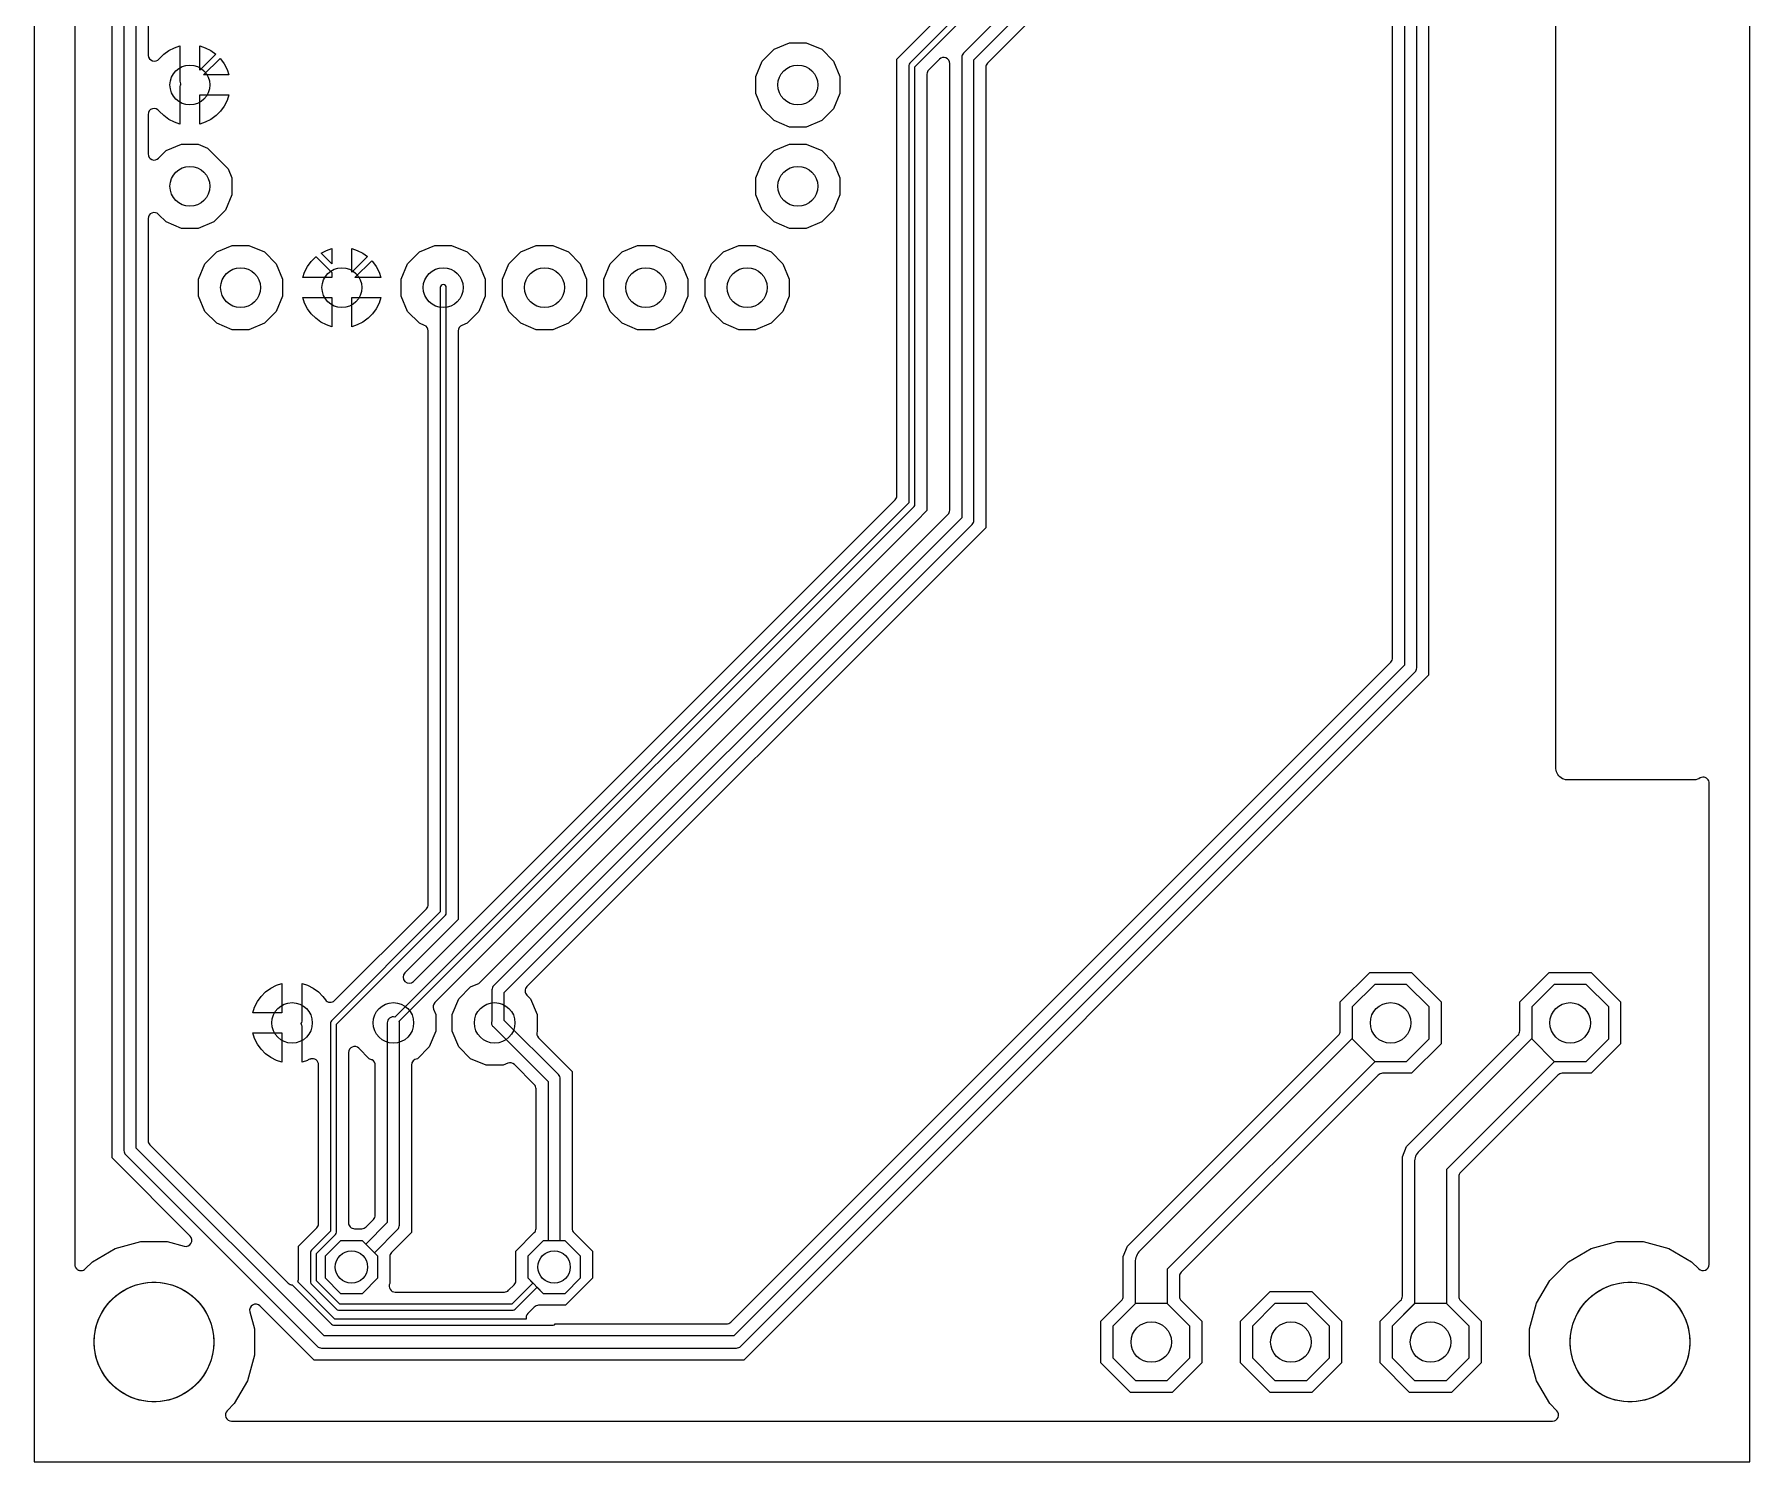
# Model space of a CAD drawing. Header units: millimetres. Extents: x 0 to 43, y 0 to 78.
# Drawn here: x 0 to 43, y 0 to 35.78 of the extents above; entities that cross this region are included whole.
import ezdxf

# ---------------------------------------------------------------- set-up
doc = ezdxf.new("R2010")
doc.units = ezdxf.units.MM

msp = doc.modelspace()

# ---------------------------------------------------------------- linework, layer by layer
at = {"layer": '16_copper'}
for points in [[(29.718, 40.878), (23.897, 35.057, 0.198912), (23.852, 34.949), (23.852, 23.413), (12.349, 11.909, 0.414218), (12.349, 11.693), (12.44, 11.602), (12.602, 11.211), (12.602, 10.788, 0.263113), (12.637, 10.628), (13.482, 9.782), (13.482, 5.849, 0.198912), (13.527, 5.741), (13.99, 5.278), (13.99, 4.598), (13.312, 3.92), (12.64, 3.92, 0.198912), (12.532, 3.875), (12.37, 3.713, 0.248633), (12.328, 3.576), (7.532, 3.576), (6.602, 4.506, 0.135672), (6.624, 4.584), (6.624, 5.406), (7.079, 5.861, 0.198912), (7.124, 5.969), (7.124, 9.949, 0.490281), (6.933, 10.097), (6.925, 10.094, 0.122093), (6.85, 10.058), (6.714, 10.014), (6.714, 10.898, 0.133705), (6.692, 10.975), (6.687, 10.985, 0.189356), (6.714, 11.102), (6.714, 11.986), (6.85, 11.942), (6.992, 11.869), (7.122, 11.775), (7.235, 11.662), (7.296, 11.578, 0.46101), (7.527, 11.559), (9.829, 13.861, 0.198912), (9.874, 13.969), (9.874, 28.343, 0.303351), (9.78, 28.484), (9.653, 28.536), (9.356, 28.833), (9.196, 29.22), (9.196, 29.64), (9.356, 30.027), (9.653, 30.324), (10.04, 30.484), (10.46, 30.484), (10.847, 30.324), (11.144, 30.027), (11.304, 29.64), (11.304, 29.22), (11.144, 28.833), (10.847, 28.536), (10.72, 28.484, 0.303351), (10.626, 28.343), (10.626, 13.594), (9.29, 12.258, 0.995417), (9.509, 12.041), (21.579, 24.111, 0.198912), (21.624, 24.219), (21.624, 35.156), (29.104, 42.636, 0.198912)], [(29.449, 42.557), (21.946, 35.054, 0.198912), (21.924, 35), (21.924, 24.032), (9.039, 11.147, 0.492226), (8.848, 11), (8.848, 5.993), (8.309, 5.455), (8.224, 5.54), (7.676, 5.54), (7.29, 5.154), (7.29, 4.606), (7.676, 4.22), (8.224, 4.22), (8.61, 4.606), (8.61, 5.154), (8.525, 5.239), (9.108, 5.822, 0.198912), (9.152, 5.93), (9.152, 11, 0.06494), (9.147, 11.039), (22.054, 23.946, 0.198912), (22.076, 24), (22.076, 34.968), (29.579, 42.471, 0.198912)], [(29.467, 41.483), (23.292, 35.308, 0.198912), (23.248, 35.2), (23.248, 23.663), (11.517, 11.933, 0.198912), (11.473, 11.825), (11.473, 11.035, 0.442297), (11.504, 10.909), (11.507, 10.904), (11.517, 10.892), (12.878, 9.532), (12.878, 5.54), (12.756, 5.54), (12.37, 5.154), (12.37, 4.606), (12.497, 4.479), (11.968, 3.951), (7.657, 3.951), (7.076, 4.532), (7.076, 5.218), (7.554, 5.696, 0.198912), (7.576, 5.75), (7.576, 10.968), (10.304, 13.696, 0.198912), (10.326, 13.75), (10.326, 29.43, 1), (10.174, 29.43), (10.174, 13.782), (7.446, 11.054, 0.198912), (7.424, 11), (7.424, 5.782), (6.946, 5.304, 0.198912), (6.924, 5.25), (6.924, 4.5, 0.198912), (6.946, 4.446), (7.571, 3.821, 0.198912), (7.625, 3.799), (12, 3.799, 0.198912), (12.054, 3.821), (12.604, 4.372), (12.756, 4.22), (13.304, 4.22), (13.69, 4.606), (13.69, 5.154), (13.304, 5.54), (13.182, 5.54), (13.182, 9.595, 0.198912), (13.138, 9.703), (11.777, 11.063), (11.777, 11.762), (23.508, 23.492, 0.198912), (23.552, 23.6), (23.552, 35.137), (29.638, 41.223)], [(1.016, 39.976), (1.016, 4.942), (1.016, 4.94), (1.016, 4.938), (1.018, 4.925), (1.019, 4.911), (1.02, 4.91), (1.02, 4.908), (1.024, 4.895), (1.028, 4.882), (1.029, 4.88), (1.03, 4.879), (1.037, 4.867), (1.043, 4.855), (1.045, 4.854), (1.046, 4.852), (1.055, 4.842), (1.063, 4.832), (1.065, 4.83), (1.066, 4.829), (1.077, 4.821), (1.088, 4.813), (1.089, 4.812), (1.091, 4.811), (1.103, 4.805), (1.115, 4.799), (1.117, 4.799), (1.119, 4.798), (1.132, 4.795), (1.145, 4.791), (1.147, 4.791), (1.149, 4.791), (1.163, 4.791), (1.176, 4.79), (1.178, 4.79, 0.182726), (1.276, 4.834), (1.455, 5.013), (2.029, 5.345), (2.669, 5.516), (3.331, 5.516), (3.756, 5.402, 0.767327), (3.903, 5.657), (1.948, 7.613), (1.948, 39.349, 0.198912)], [(2.248, 39.537), (2.248, 7.8, 0.198912), (2.292, 7.692), (7.092, 2.892, 0.198912), (7.2, 2.848), (17.6, 2.848, 0.198912), (17.708, 2.892), (34.608, 19.792, 0.198912), (34.652, 19.9), (34.652, 37.035)], [(34.952, 36.6), (34.952, 19.713), (17.787, 2.548), (7.013, 2.548), (5.657, 3.903, 0.767327), (5.402, 3.756), (5.516, 3.331), (5.516, 2.669), (5.345, 2.029), (5.013, 1.455), (4.834, 1.276, 0.668179), (4.942, 1.016), (38.058, 1.016), (38.06, 1.016, 0.663674), (38.166, 1.276), (37.987, 1.455), (37.655, 2.029), (37.484, 2.669), (37.484, 3.331), (37.655, 3.971), (37.987, 4.545), (38.455, 5.013), (39.029, 5.345), (39.669, 5.516), (40.331, 5.516), (40.971, 5.345), (41.545, 5.013), (41.724, 4.834, 0.668179), (41.984, 4.942), (41.984, 17.006, 0.423879), (41.827, 17.158), (41.824, 17.158, 0.10417), (41.755, 17.138), (41.726, 17.121), (41.689, 17.106), (41.651, 17.095), (41.612, 17.09), (38.42, 17.09), (38.381, 17.095), (38.343, 17.106), (38.307, 17.121), (38.273, 17.14), (38.241, 17.164), (38.214, 17.192), (38.19, 17.223), (38.17, 17.257), (38.155, 17.294), (38.145, 17.332), (38.14, 17.371), (38.14, 38.812)], [(2.852, 36.239), (2.852, 35.252, 0.665764), (3.131, 35.167), (3.243, 35.279), (3.372, 35.372), (3.513, 35.444), (3.65, 35.489), (3.65, 34.608, 0.114285), (3.666, 34.541), (3.672, 34.531, 0.186036), (3.65, 34.412), (3.65, 33.531), (3.513, 33.576), (3.372, 33.648), (3.243, 33.741), (3.131, 33.853, 0.73969), (2.852, 33.768), (2.852, 32.781, 0.668179), (3.113, 32.673), (3.303, 32.864), (3.69, 33.024), (4.11, 33.024), (4.338, 32.93), (4.86, 32.408), (4.954, 32.18), (4.954, 31.76), (4.794, 31.373), (4.497, 31.076), (4.11, 30.916), (3.69, 30.916), (3.303, 31.076), (3.113, 31.267, 0.668179), (2.852, 31.159), (2.852, 8.051, 0.198912), (2.897, 7.943), (6.364, 4.476, 0.104777), (6.417, 4.442), (6.418, 4.441, 0.101256), (6.46, 4.433), (7.446, 3.446, 0.198912), (7.5, 3.424), (13, 3.424), (13.008, 3.425, 0.199969), (13.06, 3.452), (17.349, 3.452, 0.198912), (17.457, 3.497), (34.003, 20.043, 0.198912), (34.048, 20.151), (34.048, 36.6, 0.198912)]]:
    msp.add_lwpolyline(points, format="xyb", dxfattribs=at)
msp.add_lwpolyline([(34.348, 37.035), (34.348, 19.963), (17.537, 3.152), (7.263, 3.152), (2.552, 7.863), (2.552, 39.448)], dxfattribs=at)
for points in [[(4.15, 35.489), (4.287, 35.444), (4.428, 35.372), (4.551, 35.283), (4.15, 34.883)], [(18.93, 33.456), (18.543, 33.616), (18.246, 33.913), (18.086, 34.3), (18.086, 34.72), (18.246, 35.107), (18.543, 35.404), (18.93, 35.564), (19.35, 35.564), (19.737, 35.404), (20.034, 35.107), (20.194, 34.72), (20.194, 34.3), (20.034, 33.913), (19.737, 33.616), (19.35, 33.456)], [(4.243, 34.76), (4.659, 35.176), (4.669, 35.167), (4.762, 35.038), (4.834, 34.897), (4.879, 34.76)], [(4.15, 34.26), (4.879, 34.26), (4.834, 34.123), (4.762, 33.982), (4.669, 33.853), (4.557, 33.741), (4.428, 33.648), (4.287, 33.576), (4.15, 33.531)], [(18.93, 30.916), (18.543, 31.076), (18.246, 31.373), (18.086, 31.76), (18.086, 32.18), (18.246, 32.567), (18.543, 32.864), (18.93, 33.024), (19.35, 33.024), (19.737, 32.864), (20.034, 32.567), (20.194, 32.18), (20.194, 31.76), (20.034, 31.373), (19.737, 31.076), (19.35, 30.916)], [(4.96, 28.376), (4.573, 28.536), (4.276, 28.833), (4.116, 29.22), (4.116, 29.64), (4.276, 30.027), (4.573, 30.324), (4.96, 30.484), (5.38, 30.484), (5.767, 30.324), (6.064, 30.027), (6.224, 29.64), (6.224, 29.22), (6.064, 28.833), (5.767, 28.536), (5.38, 28.376)], [(6.731, 29.68), (6.776, 29.817), (6.848, 29.958), (6.941, 30.087), (7.053, 30.199), (7.062, 30.205), (7.46, 29.807), (7.46, 29.68)], [(7.188, 30.295), (7.323, 30.364), (7.46, 30.409), (7.46, 30.023)], [(7.96, 30.409), (8.097, 30.364), (8.238, 30.292), (8.352, 30.21), (7.96, 29.818)], [(8.038, 29.68), (8.462, 30.104), (8.479, 30.087), (8.572, 29.958), (8.644, 29.817), (8.689, 29.68)], [(12.58, 28.376), (12.193, 28.536), (11.896, 28.833), (11.736, 29.22), (11.736, 29.64), (11.896, 30.027), (12.193, 30.324), (12.58, 30.484), (13, 30.484), (13.387, 30.324), (13.684, 30.027), (13.844, 29.64), (13.844, 29.22), (13.684, 28.833), (13.387, 28.536), (13, 28.376)], [(15.12, 28.376), (14.733, 28.536), (14.436, 28.833), (14.276, 29.22), (14.276, 29.64), (14.436, 30.027), (14.733, 30.324), (15.12, 30.484), (15.54, 30.484), (15.927, 30.324), (16.224, 30.027), (16.384, 29.64), (16.384, 29.22), (16.224, 28.833), (15.927, 28.536), (15.54, 28.376)], [(17.66, 28.376), (17.273, 28.536), (16.976, 28.833), (16.816, 29.22), (16.816, 29.64), (16.976, 30.027), (17.273, 30.324), (17.66, 30.484), (18.08, 30.484), (18.467, 30.324), (18.764, 30.027), (18.924, 29.64), (18.924, 29.22), (18.764, 28.833), (18.467, 28.536), (18.08, 28.376)], [(7.323, 28.496), (7.182, 28.568), (7.053, 28.661), (6.941, 28.773), (6.848, 28.902), (6.776, 29.043), (6.731, 29.18), (7.46, 29.18), (7.46, 28.451)], [(7.96, 29.18), (8.689, 29.18), (8.644, 29.043), (8.572, 28.902), (8.479, 28.773), (8.367, 28.661), (8.238, 28.568), (8.097, 28.496), (7.96, 28.451)], [(5.474, 11.254), (5.518, 11.39), (5.591, 11.532), (5.685, 11.662), (5.798, 11.775), (5.928, 11.869), (6.07, 11.942), (6.206, 11.986), (6.206, 11.254)], [(6.07, 10.058), (5.928, 10.131), (5.798, 10.225), (5.685, 10.338), (5.591, 10.468), (5.518, 10.61), (5.474, 10.746), (6.206, 10.746), (6.206, 10.014)], [(30.976, 1.735), (30.235, 2.476), (30.235, 3.524), (30.976, 4.265), (32.024, 4.265), (32.765, 3.524), (32.765, 2.476), (32.024, 1.735)], [(32.465, 2.6), (32.465, 3.4), (31.9, 3.965), (31.1, 3.965), (30.535, 3.4), (30.535, 2.6), (31.1, 2.035), (31.9, 2.035)]]:
    msp.add_lwpolyline(points, close=True, dxfattribs=at)
for points in [[(11.787, 4.252, 0.189179), (11.889, 4.296), (12.025, 4.432, 0.198916), (12.07, 4.54), (12.07, 5.278), (12.533, 5.741, 0.198912), (12.578, 5.849), (12.578, 9.344, 0.198912), (12.533, 9.452), (12.033, 9.953, 0.303348), (11.866, 9.986), (11.751, 9.938), (11.329, 9.938), (10.938, 10.1), (10.64, 10.398), (10.478, 10.789), (10.478, 11.211), (10.64, 11.602), (10.938, 11.9), (11.119, 11.975, 0.09849), (11.168, 12.008), (22.903, 23.743, 0.198912), (22.948, 23.851), (22.948, 35.048, 0.668179), (22.687, 35.155), (22.421, 34.889, 0.198912), (22.376, 34.781), (22.376, 23.844), (22.111, 23.579), (10.041, 11.509, 0.30335), (10.008, 11.343), (10.062, 11.211), (10.062, 10.789), (9.9, 10.398), (9.602, 10.1, 0.408459), (9.452, 9.936), (9.452, 5.743), (9.143, 5.433), (8.955, 5.245, 0.198912), (8.91, 5.137), (8.91, 4.469, 0.551508), (9.047, 4.251), (11.781, 4.251)], [(27.476, 1.735), (26.735, 2.476), (26.735, 3.524), (27.249, 4.038, 0.198912), (27.294, 4.146), (27.294, 5.141), (27.401, 5.4), (32.69, 10.689, 0.198912), (32.735, 10.797), (32.735, 11.524), (33.476, 12.265), (34.524, 12.265), (35.265, 11.524), (35.265, 10.476), (34.524, 9.735), (33.797, 9.735, 0.198912), (33.689, 9.69), (28.751, 4.752, 0.198912), (28.706, 4.644), (28.706, 4.146, 0.198912), (28.751, 4.038), (29.265, 3.524), (29.265, 2.476), (28.524, 1.735)], [(34.476, 1.735), (33.735, 2.476), (33.735, 3.524), (34.249, 4.038, 0.198912), (34.294, 4.146), (34.294, 7.641), (34.401, 7.9), (37.19, 10.689, 0.198912), (37.235, 10.797), (37.235, 11.524), (37.976, 12.265), (39.024, 12.265), (39.765, 11.524), (39.765, 10.476), (39.024, 9.735), (38.297, 9.735, 0.198912), (38.189, 9.69), (35.751, 7.252, 0.198912), (35.706, 7.144), (35.706, 4.146, 0.198912), (35.751, 4.038), (36.265, 3.524), (36.265, 2.476), (35.524, 1.735)], [(28.965, 2.6), (28.965, 3.4), (28.406, 3.959), (28.406, 4.832), (33.61, 10.035), (34.4, 10.035), (34.965, 10.6), (34.965, 11.4), (34.4, 11.965), (33.6, 11.965), (33.035, 11.4), (33.035, 10.61), (27.713, 5.287, 0.198912), (27.594, 5), (27.594, 3.959), (27.035, 3.4), (27.035, 2.6), (27.6, 2.035), (28.4, 2.035)], [(35.965, 2.6), (35.965, 3.4), (35.406, 3.959), (35.406, 7.332), (38.11, 10.035), (38.9, 10.035), (39.465, 10.6), (39.465, 11.4), (38.9, 11.965), (38.1, 11.965), (37.535, 11.4), (37.535, 10.61), (34.713, 7.787, 0.198912), (34.594, 7.5), (34.594, 3.959), (34.035, 3.4), (34.035, 2.6), (34.6, 2.035), (35.4, 2.035)], [(8.213, 5.841, 0.189183), (8.315, 5.885), (8.503, 6.073, 0.198912), (8.548, 6.181), (8.548, 9.936, 0.275542), (8.468, 10.07), (8.454, 10.077), (8.398, 10.1), (8.136, 10.362, 0.668179), (7.876, 10.254), (7.876, 5.993, 0.414214), (8.029, 5.84), (8.207, 5.84)]]:
    msp.add_lwpolyline(points, format="xyb", close=True, dxfattribs=at)
at = {"layer": '1_copper'}
for points in [[(34.965, 10.6), (34.965, 11.4), (34.4, 11.965), (33.6, 11.965), (33.035, 11.4), (33.035, 10.6), (33.6, 10.035), (34.4, 10.035)], [(39.465, 10.6), (39.465, 11.4), (38.9, 11.965), (38.1, 11.965), (37.535, 11.4), (37.535, 10.6), (38.1, 10.035), (38.9, 10.035)], [(8.61, 4.606), (8.61, 5.154), (8.224, 5.54), (7.676, 5.54), (7.29, 5.154), (7.29, 4.606), (7.676, 4.22), (8.224, 4.22)], [(13.69, 4.606), (13.69, 5.154), (13.304, 5.54), (12.756, 5.54), (12.37, 5.154), (12.37, 4.606), (12.756, 4.22), (13.304, 4.22)], [(28.965, 2.6), (28.965, 3.4), (28.4, 3.965), (27.6, 3.965), (27.035, 3.4), (27.035, 2.6), (27.6, 2.035), (28.4, 2.035)], [(32.465, 2.6), (32.465, 3.4), (31.9, 3.965), (31.1, 3.965), (30.535, 3.4), (30.535, 2.6), (31.1, 2.035), (31.9, 2.035)], [(35.965, 2.6), (35.965, 3.4), (35.4, 3.965), (34.6, 3.965), (34.035, 3.4), (34.035, 2.6), (34.6, 2.035), (35.4, 2.035)]]:
    msp.add_lwpolyline(points, close=True, dxfattribs=at)
at = {"layer": 'drills_NPTH'}
for centre in [(3, 3), (40, 3)]:
    msp.add_circle(centre, 1.5, dxfattribs=at)
at = {"layer": 'drills_PTH'}
for centre, radius in [((3.9, 34.51), 0.5), ((19.14, 34.51), 0.5), ((3.9, 31.97), 0.5), ((19.14, 31.97), 0.5), ((5.17, 29.43), 0.5), ((7.71, 29.43), 0.5), ((10.25, 29.43), 0.5), ((12.79, 29.43), 0.5), ((15.33, 29.43), 0.5), ((17.87, 29.43), 0.5), ((6.46, 11), 0.508), ((9, 11), 0.508), ((11.54, 11), 0.508), ((34, 11), 0.508), ((38.5, 11), 0.508), ((7.95, 4.88), 0.406), ((13.03, 4.88), 0.406), ((28, 3), 0.508), ((31.5, 3), 0.508), ((35, 3), 0.508)]:
    msp.add_circle(centre, radius, dxfattribs=at)
at = {"layer": 'holes'}
for points in [[(4.5, 2.946), (4.492, 2.84), (4.477, 2.734), (4.454, 2.629), (4.424, 2.526), (4.387, 2.426), (4.342, 2.328), (4.291, 2.234), (4.233, 2.144), (4.169, 2.058), (4.099, 1.977), (4.023, 1.901), (3.942, 1.831), (3.856, 1.767), (3.766, 1.709), (3.672, 1.658), (3.574, 1.613), (3.474, 1.576), (3.371, 1.546), (3.267, 1.523), (3.16, 1.508), (3.054, 1.5), (2.946, 1.5), (2.84, 1.508), (2.734, 1.523), (2.629, 1.546), (2.526, 1.576), (2.426, 1.613), (2.328, 1.658), (2.234, 1.709), (2.144, 1.767), (2.058, 1.831), (1.977, 1.901), (1.901, 1.977), (1.831, 2.058), (1.767, 2.144), (1.709, 2.234), (1.658, 2.328), (1.613, 2.426), (1.576, 2.526), (1.546, 2.629), (1.523, 2.734), (1.508, 2.84), (1.5, 2.946), (1.5, 3.054), (1.508, 3.16), (1.523, 3.267), (1.546, 3.371), (1.576, 3.474), (1.613, 3.574), (1.658, 3.672), (1.709, 3.766), (1.767, 3.856), (1.831, 3.942), (1.901, 4.023), (1.977, 4.099), (2.058, 4.169), (2.144, 4.233), (2.234, 4.291), (2.328, 4.342), (2.426, 4.387), (2.526, 4.424), (2.629, 4.454), (2.734, 4.477), (2.84, 4.492), (2.946, 4.5), (3.054, 4.5), (3.16, 4.492), (3.267, 4.477), (3.371, 4.454), (3.474, 4.424), (3.574, 4.387), (3.672, 4.342), (3.766, 4.291), (3.856, 4.233), (3.942, 4.169), (4.023, 4.099), (4.099, 4.023), (4.169, 3.942), (4.233, 3.856), (4.291, 3.766), (4.342, 3.672), (4.387, 3.574), (4.424, 3.474), (4.454, 3.371), (4.477, 3.267), (4.492, 3.16), (4.5, 3.054), (4.5, 2.946)], [(4.5, 2.946), (4.492, 2.84), (4.477, 2.734), (4.454, 2.629), (4.424, 2.526), (4.387, 2.426), (4.342, 2.328), (4.291, 2.234), (4.233, 2.144), (4.169, 2.058), (4.099, 1.977), (4.023, 1.901), (3.942, 1.831), (3.856, 1.767), (3.766, 1.709), (3.672, 1.658), (3.574, 1.613), (3.474, 1.576), (3.371, 1.546), (3.267, 1.523), (3.16, 1.508), (3.054, 1.5), (2.946, 1.5), (2.84, 1.508), (2.734, 1.523), (2.629, 1.546), (2.526, 1.576), (2.426, 1.613), (2.328, 1.658), (2.234, 1.709), (2.144, 1.767), (2.058, 1.831), (1.977, 1.901), (1.901, 1.977), (1.831, 2.058), (1.767, 2.144), (1.709, 2.234), (1.658, 2.328), (1.613, 2.426), (1.576, 2.526), (1.546, 2.629), (1.523, 2.734), (1.508, 2.84), (1.5, 2.946), (1.5, 3.054), (1.508, 3.16), (1.523, 3.267), (1.546, 3.371), (1.576, 3.474), (1.613, 3.574), (1.658, 3.672), (1.709, 3.766), (1.767, 3.856), (1.831, 3.942), (1.901, 4.023), (1.977, 4.099), (2.058, 4.169), (2.144, 4.233), (2.234, 4.291), (2.328, 4.342), (2.426, 4.387), (2.526, 4.424), (2.629, 4.454), (2.734, 4.477), (2.84, 4.492), (2.946, 4.5), (3.054, 4.5), (3.16, 4.492), (3.267, 4.477), (3.371, 4.454), (3.474, 4.424), (3.574, 4.387), (3.672, 4.342), (3.766, 4.291), (3.856, 4.233), (3.942, 4.169), (4.023, 4.099), (4.099, 4.023), (4.169, 3.942), (4.233, 3.856), (4.291, 3.766), (4.342, 3.672), (4.387, 3.574), (4.424, 3.474), (4.454, 3.371), (4.477, 3.267), (4.492, 3.16), (4.5, 3.054), (4.5, 2.946)], [(41.5, 2.946), (41.492, 2.84), (41.477, 2.734), (41.454, 2.629), (41.424, 2.526), (41.387, 2.426), (41.342, 2.328), (41.291, 2.234), (41.233, 2.144), (41.169, 2.058), (41.099, 1.977), (41.023, 1.901), (40.942, 1.831), (40.856, 1.767), (40.766, 1.709), (40.672, 1.658), (40.574, 1.613), (40.474, 1.576), (40.371, 1.546), (40.267, 1.523), (40.16, 1.508), (40.054, 1.5), (39.946, 1.5), (39.84, 1.508), (39.733, 1.523), (39.629, 1.546), (39.526, 1.576), (39.426, 1.613), (39.328, 1.658), (39.234, 1.709), (39.144, 1.767), (39.058, 1.831), (38.977, 1.901), (38.901, 1.977), (38.831, 2.058), (38.767, 2.144), (38.709, 2.234), (38.658, 2.328), (38.613, 2.426), (38.576, 2.526), (38.546, 2.629), (38.523, 2.734), (38.508, 2.84), (38.5, 2.946), (38.5, 3.054), (38.508, 3.16), (38.523, 3.267), (38.546, 3.371), (38.576, 3.474), (38.613, 3.574), (38.658, 3.672), (38.709, 3.766), (38.767, 3.856), (38.831, 3.942), (38.901, 4.023), (38.977, 4.099), (39.058, 4.169), (39.144, 4.233), (39.234, 4.291), (39.328, 4.342), (39.426, 4.387), (39.526, 4.424), (39.629, 4.454), (39.733, 4.477), (39.84, 4.492), (39.946, 4.5), (40.054, 4.5), (40.16, 4.492), (40.267, 4.477), (40.371, 4.454), (40.474, 4.424), (40.574, 4.387), (40.672, 4.342), (40.766, 4.291), (40.856, 4.233), (40.942, 4.169), (41.023, 4.099), (41.099, 4.023), (41.169, 3.942), (41.233, 3.856), (41.291, 3.766), (41.342, 3.672), (41.387, 3.574), (41.424, 3.474), (41.454, 3.371), (41.477, 3.267), (41.492, 3.16), (41.5, 3.054), (41.5, 2.946)], [(41.5, 2.946), (41.492, 2.84), (41.477, 2.734), (41.454, 2.629), (41.424, 2.526), (41.387, 2.426), (41.342, 2.328), (41.291, 2.234), (41.233, 2.144), (41.169, 2.058), (41.099, 1.977), (41.023, 1.901), (40.942, 1.831), (40.856, 1.767), (40.766, 1.709), (40.672, 1.658), (40.574, 1.613), (40.474, 1.576), (40.371, 1.546), (40.267, 1.523), (40.16, 1.508), (40.054, 1.5), (39.946, 1.5), (39.84, 1.508), (39.733, 1.523), (39.629, 1.546), (39.526, 1.576), (39.426, 1.613), (39.328, 1.658), (39.234, 1.709), (39.144, 1.767), (39.058, 1.831), (38.977, 1.901), (38.901, 1.977), (38.831, 2.058), (38.767, 2.144), (38.709, 2.234), (38.658, 2.328), (38.613, 2.426), (38.576, 2.526), (38.546, 2.629), (38.523, 2.734), (38.508, 2.84), (38.5, 2.946), (38.5, 3.054), (38.508, 3.16), (38.523, 3.267), (38.546, 3.371), (38.576, 3.474), (38.613, 3.574), (38.658, 3.672), (38.709, 3.766), (38.767, 3.856), (38.831, 3.942), (38.901, 4.023), (38.977, 4.099), (39.058, 4.169), (39.144, 4.233), (39.234, 4.291), (39.328, 4.342), (39.426, 4.387), (39.526, 4.424), (39.629, 4.454), (39.733, 4.477), (39.84, 4.492), (39.946, 4.5), (40.054, 4.5), (40.16, 4.492), (40.267, 4.477), (40.371, 4.454), (40.474, 4.424), (40.574, 4.387), (40.672, 4.342), (40.766, 4.291), (40.856, 4.233), (40.942, 4.169), (41.023, 4.099), (41.099, 4.023), (41.169, 3.942), (41.233, 3.856), (41.291, 3.766), (41.342, 3.672), (41.387, 3.574), (41.424, 3.474), (41.454, 3.371), (41.477, 3.267), (41.492, 3.16), (41.5, 3.054), (41.5, 2.946)]]:
    msp.add_lwpolyline(points, close=True, dxfattribs=at)
at = {"layer": 'outline'}
msp.add_lwpolyline([(0, 0), (43, 0), (43, 78), (0, 78), (0, 0)], close=True, dxfattribs=at)

doc.saveas('drawing.dxf')
